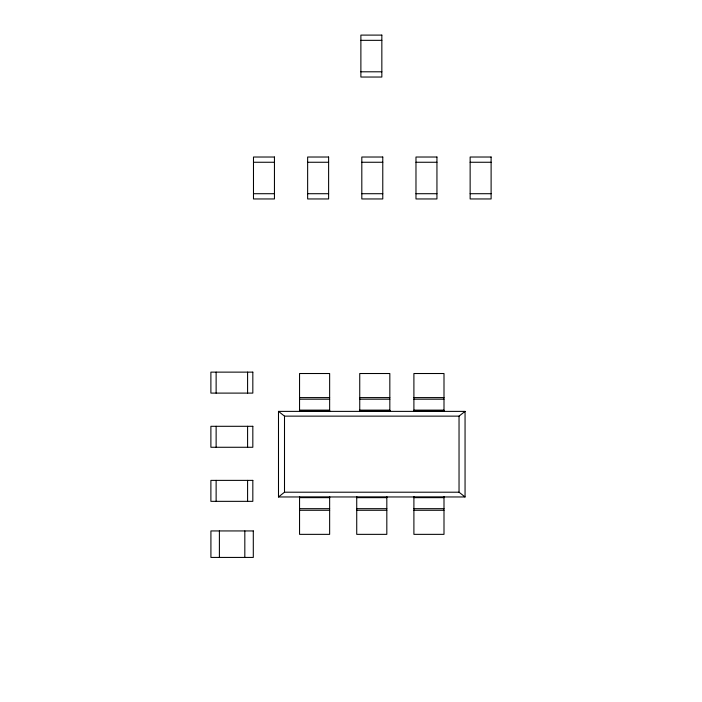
<?xml version="1.0" encoding="UTF-8"?>
<svg xmlns="http://www.w3.org/2000/svg" width="702" height="702" viewBox="0 0 702 702"><rect width="100%" height="100%" fill="white"/><g stroke="black" fill="none" stroke-linecap="round" stroke-linejoin="round"><path stroke-width="1.05" d="M278.492 496.963L284.503 492.207L459.038 492.207L465.057 496.963L465.057 411.381L278.492 411.381L278.492 496.963L465.057 496.963M278.492 411.381L284.503 416.137L459.038 416.137L465.057 411.381M360.881 40.339L381.844 40.339M360.881 71.797L381.844 71.797M253.483 162.259L274.447 162.259M307.643 162.259L328.615 162.259M361.811 162.259L382.774 162.259M415.979 162.259L436.942 162.259M470.138 162.259L491.11 162.259M253.483 193.708L274.447 193.708M307.643 193.708L328.615 193.708M361.811 193.708L382.774 193.708M415.979 193.708L436.942 193.708M470.138 193.708L491.11 193.708M299.552 397.595L329.642 397.595M359.74 397.595L389.829 397.595M413.899 397.595L443.997 397.595M299.552 399.192L329.642 399.192M359.74 399.192L389.829 399.192M413.899 399.192L443.997 399.192M299.552 410.222L329.642 410.222M359.74 410.222L389.829 410.222M413.899 410.222L443.997 410.222M299.552 410.433L329.642 410.433M359.74 410.433L389.829 410.433M413.899 410.433L443.997 410.433M299.552 410.907L329.642 410.907M359.74 410.907L389.829 410.907M413.899 410.907L443.997 410.907M299.552 497.437L329.642 497.437M356.73 497.437L386.82 497.437M413.899 497.437L443.997 497.437M299.552 497.648L329.642 497.648M356.73 497.648L386.82 497.648M413.899 497.648L443.997 497.648M299.552 508.678L329.642 508.678M356.73 508.678L386.82 508.678M413.899 508.678L443.997 508.678M299.552 510.275L329.642 510.275M356.73 510.275L386.82 510.275M413.899 510.275L443.997 510.275M459.038 416.137L459.038 492.207M443.997 411.381L443.997 373.517L413.899 373.517L413.899 411.381M443.997 496.489L443.997 534.354L413.899 534.354L413.899 496.489M389.829 411.381L389.829 373.517L359.74 373.517L359.74 411.381M386.82 496.489L386.82 534.354L356.73 534.354L356.73 496.489M329.642 411.381L329.642 373.517L299.552 373.517L299.552 411.381M329.642 496.489L329.642 534.354L299.552 534.354L299.552 496.489M284.503 416.137L284.503 492.207M247.587 372.13L247.587 393.102M247.587 426.298L247.587 447.271M247.587 480.379L247.587 501.342M244.822 530.94L244.822 557.432M219.393 530.94L219.393 557.432M216.128 372.13L216.128 393.102M216.128 426.298L216.128 447.271M216.128 480.379L216.128 501.342M381.844 35.1L360.881 35.1L360.881 77.036L381.844 77.036L381.844 35.1M274.447 157.02L253.483 157.02L253.483 198.956L274.447 198.956L274.447 157.02M328.615 157.02L307.643 157.02L307.643 198.956L328.615 198.956L328.615 157.02M382.774 157.02L361.811 157.02L361.811 198.956L382.774 198.956L382.774 157.02M436.942 157.02L415.979 157.02L415.979 198.956L436.942 198.956L436.942 157.02M491.11 157.02L470.138 157.02L470.138 198.956L491.11 198.956L491.11 157.02M252.825 372.13L210.89 372.13L210.89 393.102L252.825 393.102L252.825 372.13M252.825 426.298L210.89 426.298L210.89 447.271L252.825 447.271L252.825 426.298M252.825 480.379L210.89 480.379L210.89 501.342L252.825 501.342L252.825 480.379M253.299 530.94L210.916 530.94L210.916 557.432L253.299 557.432L253.299 530.94"/></g></svg>
